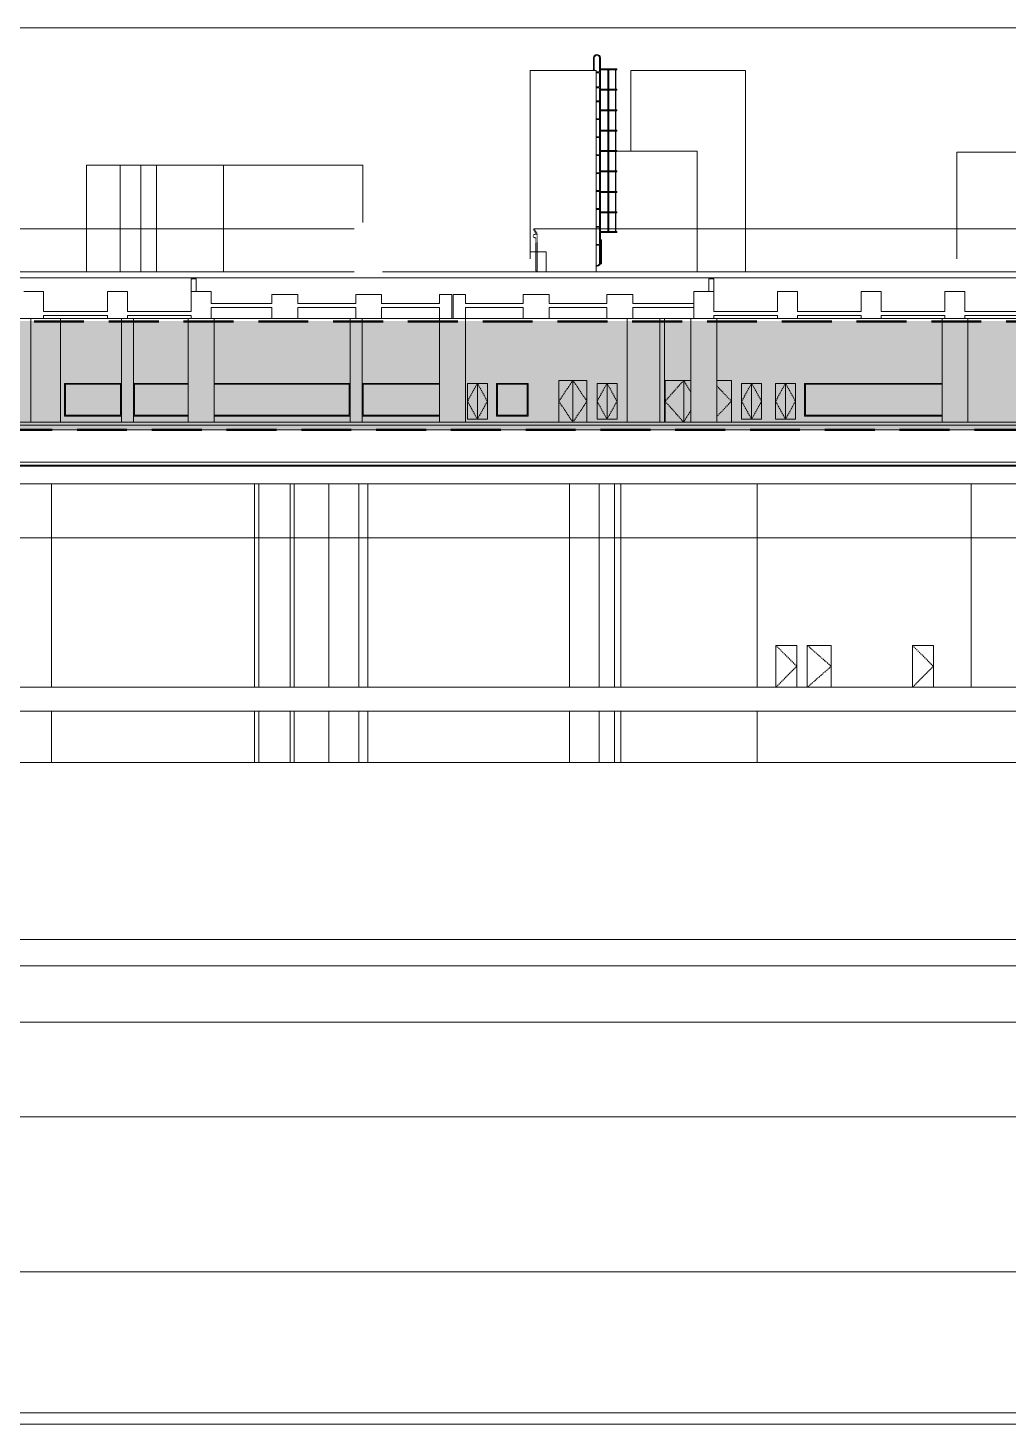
# Model space of a CAD drawing. Header units: millimetres. Extents: x 829698 to 839067, y 817400 to 823544.
# Drawn here: x 834589.1 to 834785.7, y 820155.1 to 820435.4 of the extents above; entities that cross this region are included whole.
import ezdxf

# ---------------------------------------------------------------- set-up
doc = ezdxf.new("R2010")
doc.units = ezdxf.units.MM
doc.linetypes.add('2X62X-MAGP-S-001$0$HIDDEN', pattern=[0.375, 0.25, -0.125])
doc.linetypes.add('DASHED2', pattern=[0.375, 0.25, -0.125])
for name, color, linetype, lineweight in [('01-feature', 8, 'Continuous', 13), ('01-occup', 7, 'DASHED2', 50), ('01-txt', 7, 'Continuous', 20)]:
    doc.layers.add(name, color=color, linetype=linetype, lineweight=lineweight)
doc.layers.add('01-hatch', color=7, linetype='Continuous', lineweight=0, true_color=0xa8def7)
doc.layers.add('viewport', color=2, linetype='Continuous', lineweight=20, plot=False)

# ---------------------------------------------------------------- blocks, each defined once
blk = doc.blocks.new('2X62X-MAGP-S-001$0$A$C4B086B55')
at = {"linetype": '2X62X-MAGP-S-001$0$HIDDEN'}
blk.add_lwpolyline([(-250, 150), (-250, 2038), (-93, 2310), (-50, 2285), (-200, 2025), (-116, 2025, -0.77569), (-116, 1858), (-181, 1858), (-181, 195), (-200, 195), (-200, 150)], format="xyb", close=True, dxfattribs=at)

msp = doc.modelspace()

# ---------------------------------------------------------------- hatches: boundary and pattern name
at = {"layer": '01-hatch', "ltscale": 4}
h = msp.add_hatch(color=256, dxfattribs=at)
h.dxf.hatch_style = 1
h.paths.add_polyline_path([(832893.957, 820349.551), (833973.422, 820349.531), (833973.422, 820350.931), (833995.25, 820351.532), (834004.18, 820351.732), (834019.339, 820351.932), (834057.726, 820352.132), (834106.29, 820352.331), (834172.67, 820352.531), (834344.598, 820351.199), (834344.598, 820351.791), (834351.41, 820351.791), (834515.443, 820351.791), (834515.443, 820353.791), (834573.425, 820353.791), (834573.425, 820354.811), (835012.815, 820354.811), (835091.499, 820356.212), (835202, 820360.212), (835256.125, 820362.255), (835256.125, 820383.99), (835201.189, 820381.917), (835147.665, 820379.918), (835090.924, 820377.925), (835012.622, 820376.531), (834572.404, 820376.531), (834542.653, 820375.528), (834522.276, 820375.33), (834497.413, 820374.927), (834489.364, 820374.725), (834481.166, 820374.526), (834472.217, 820374.327), (834462.115, 820374.128), (834450.142, 820373.929), (834434.498, 820373.731), (834395.552, 820373.531), (834380.467, 820373.33), (834354.416, 820373.132), (834325.502, 820373.331), (834282.081, 820373.731), (834258.978, 820373.931), (834224.843, 820374.131), (834197.004, 820374.331), (834172.727, 820374.532), (834106.212, 820374.331), (834057.623, 820374.131), (834019.136, 820373.931), (834003.766, 820373.728), (833987.347, 820373.324), (833972.899, 820372.925), (833964.245, 820372.729), (833948.328, 820372.53), (833929.24, 820372.331), (832893.957, 820372.331)])

# ---------------------------------------------------------------- linework, layer by layer
at = {"layer": '01-feature'}
for p, q in [((834702.549, 820429.319), (834702.549, 820426.843)), ((834702.709, 820429.319), (834702.709, 820426.843)), ((834703.789, 820429.319), (834703.789, 820427.099)), ((834703.789, 820426.979), (834703.789, 820426.519)), ((834703.869, 820427.139), (834707.229, 820427.139)), ((834703.949, 820429.319), (834703.949, 820427.139)), ((834704.681, 820426.939), (834704.681, 820427.139)), ((834704.701, 820426.939), (834704.701, 820427.139)), ((834704.752, 820426.939), (834704.752, 820427.139)), ((834704.849, 820426.939), (834704.849, 820427.139)), ((834704.99, 820426.939), (834704.99, 820427.139)), ((834705.234, 820426.939), (834705.234, 820427.139)), ((834705.549, 820426.939), (834705.549, 820427.139)), ((834705.852, 820426.939), (834705.852, 820427.139)), ((834706.147, 820426.939), (834706.147, 820427.139)), ((834706.437, 820426.939), (834706.437, 820427.139)), ((834706.681, 820426.939), (834706.681, 820427.139)), ((834706.88, 820426.939), (834706.88, 820427.139)), ((834706.88, 820426.939), (834706.88, 820427.139)), ((834707.009, 820426.939), (834707.009, 820427.139)), ((834707.105, 820426.939), (834707.105, 820427.139)), ((834707.163, 820426.939), (834707.163, 820427.139)), ((834707.202, 820426.939), (834707.202, 820427.139)), ((834707.229, 820426.939), (834707.229, 820427.139)), ((834703.069, 820426.819), (834689.869, 820426.819)), ((834689.869, 820426.819), (834689.869, 820389.019)), ((834702.829, 820426.843), (834702.429, 820426.843)), ((834702.429, 820426.843), (834702.429, 820426.819)), ((834702.829, 820426.843), (834702.829, 820426.819)), ((834703.069, 820426.819), (834703.069, 820386.419)), ((834703.093, 820426.639), (834703.069, 820426.639)), ((834703.093, 820426.239), (834703.069, 820426.239)), ((834703.093, 820426.639), (834703.093, 820426.239)), ((834703.789, 820426.519), (834703.093, 820426.519)), ((834703.789, 820426.359), (834703.093, 820426.359)), ((834703.789, 820426.939), (834703.789, 820426.519)), ((834703.789, 820426.359), (834703.789, 820423.519)), ((834703.869, 820426.939), (834707.229, 820426.939)), ((834703.949, 820426.939), (834703.949, 820423.039)), ((834705.449, 820423.039), (834705.449, 820426.939)), ((834705.649, 820423.039), (834705.649, 820426.939)), ((834706.986, 820423.039), (834706.986, 820426.939)), ((834707.026, 820423.039), (834707.026, 820426.939)), ((834733.069, 820426.819), (834710.069, 820426.819)), ((834710.069, 820426.819), (834710.069, 820410.619)), ((834733.069, 820426.819), (834733.069, 820386.419)), ((834703.093, 820423.639), (834703.069, 820423.639)), ((834703.093, 820423.239), (834703.069, 820423.239)), ((834703.093, 820423.639), (834703.093, 820423.239)), ((834703.789, 820423.519), (834703.093, 820423.519)), ((834703.789, 820423.359), (834703.093, 820423.359)), ((834703.789, 820423.359), (834703.789, 820422.999)), ((834703.789, 820422.879), (834703.789, 820418.899)), ((834703.869, 820423.039), (834707.229, 820423.039)), ((834703.869, 820422.839), (834707.229, 820422.839)), ((834703.949, 820422.839), (834703.949, 820418.939)), ((834704.681, 820422.839), (834704.681, 820423.039)), ((834704.701, 820422.839), (834704.701, 820423.039)), ((834704.752, 820422.839), (834704.752, 820423.039)), ((834704.849, 820422.839), (834704.849, 820423.039)), ((834704.99, 820422.839), (834704.99, 820423.039)), ((834705.234, 820422.839), (834705.234, 820423.039)), ((834705.449, 820418.939), (834705.449, 820422.839)), ((834705.549, 820422.839), (834705.549, 820423.039)), ((834705.649, 820418.939), (834705.649, 820422.839)), ((834705.852, 820422.839), (834705.852, 820423.039)), ((834706.147, 820422.839), (834706.147, 820423.039)), ((834706.437, 820422.839), (834706.437, 820423.039)), ((834706.681, 820422.839), (834706.681, 820423.039)), ((834706.88, 820422.839), (834706.88, 820423.039)), ((834706.88, 820422.839), (834706.88, 820423.039)), ((834706.986, 820418.939), (834706.986, 820422.839)), ((834707.009, 820422.839), (834707.009, 820423.039)), ((834707.026, 820418.939), (834707.026, 820422.839)), ((834707.105, 820422.839), (834707.105, 820423.039)), ((834707.163, 820422.839), (834707.163, 820423.039)), ((834707.202, 820422.839), (834707.202, 820423.039)), ((834707.229, 820422.839), (834707.229, 820423.039)), ((834703.093, 820420.819), (834703.069, 820420.819)), ((834703.093, 820420.419), (834703.069, 820420.419)), ((834703.093, 820420.819), (834703.093, 820420.419)), ((834703.789, 820420.699), (834703.093, 820420.699)), ((834703.789, 820420.539), (834703.093, 820420.539)), ((834703.789, 820418.779), (834703.789, 820414.799)), ((834703.869, 820418.939), (834707.229, 820418.939)), ((834703.869, 820418.739), (834707.229, 820418.739)), ((834703.949, 820418.739), (834703.949, 820414.839)), ((834704.681, 820418.739), (834704.681, 820418.939)), ((834704.701, 820418.739), (834704.701, 820418.939)), ((834704.752, 820418.739), (834704.752, 820418.939)), ((834704.849, 820418.739), (834704.849, 820418.939)), ((834704.99, 820418.739), (834704.99, 820418.939)), ((834705.234, 820418.739), (834705.234, 820418.939)), ((834705.449, 820414.839), (834705.449, 820418.739)), ((834705.549, 820418.739), (834705.549, 820418.939)), ((834705.649, 820414.839), (834705.649, 820418.739)), ((834705.852, 820418.739), (834705.852, 820418.939)), ((834706.147, 820418.739), (834706.147, 820418.939)), ((834706.437, 820418.739), (834706.437, 820418.939)), ((834706.681, 820418.739), (834706.681, 820418.939)), ((834706.88, 820418.739), (834706.88, 820418.939)), ((834706.88, 820418.739), (834706.88, 820418.939)), ((834706.986, 820414.839), (834706.986, 820418.739)), ((834707.009, 820418.739), (834707.009, 820418.939)), ((834707.026, 820414.839), (834707.026, 820418.739)), ((834707.105, 820418.739), (834707.105, 820418.939)), ((834707.163, 820418.739), (834707.163, 820418.939)), ((834707.202, 820418.739), (834707.202, 820418.939)), ((834707.229, 820418.739), (834707.229, 820418.939)), ((834703.093, 820417.219), (834703.069, 820417.219)), ((834703.093, 820416.819), (834703.069, 820416.819)), ((834703.093, 820417.219), (834703.093, 820416.819)), ((834703.789, 820417.099), (834703.093, 820417.099)), ((834703.789, 820416.939), (834703.093, 820416.939)), ((834703.093, 820413.619), (834703.069, 820413.619)), ((834703.093, 820413.219), (834703.069, 820413.219)), ((834703.093, 820413.619), (834703.093, 820413.219)), ((834703.789, 820413.499), (834703.093, 820413.499)), ((834703.789, 820413.339), (834703.093, 820413.339)), ((834703.789, 820414.679), (834703.789, 820410.699)), ((834703.869, 820414.839), (834707.229, 820414.839)), ((834703.869, 820414.639), (834707.229, 820414.639)), ((834703.949, 820414.639), (834703.949, 820410.739)), ((834704.681, 820414.639), (834704.681, 820414.839)), ((834704.701, 820414.639), (834704.701, 820414.839)), ((834704.752, 820414.639), (834704.752, 820414.839)), ((834704.849, 820414.639), (834704.849, 820414.839)), ((834704.99, 820414.639), (834704.99, 820414.839)), ((834705.234, 820414.639), (834705.234, 820414.839)), ((834705.449, 820410.739), (834705.449, 820414.639)), ((834705.549, 820414.639), (834705.549, 820414.839)), ((834705.649, 820410.739), (834705.649, 820414.639)), ((834705.852, 820414.639), (834705.852, 820414.839)), ((834706.147, 820414.639), (834706.147, 820414.839)), ((834706.437, 820414.639), (834706.437, 820414.839)), ((834706.681, 820414.639), (834706.681, 820414.839)), ((834706.88, 820414.639), (834706.88, 820414.839)), ((834706.88, 820414.639), (834706.88, 820414.839)), ((834706.986, 820410.739), (834706.986, 820414.639)), ((834707.009, 820414.639), (834707.009, 820414.839)), ((834707.026, 820410.739), (834707.026, 820414.639)), ((834707.105, 820414.639), (834707.105, 820414.839)), ((834707.163, 820414.639), (834707.163, 820414.839)), ((834707.202, 820414.639), (834707.202, 820414.839)), ((834707.229, 820414.639), (834707.229, 820414.839)), ((834703.789, 820410.579), (834703.789, 820406.599)), ((834703.869, 820410.739), (834707.229, 820410.739)), ((834703.869, 820410.539), (834707.229, 820410.539)), ((834703.949, 820410.539), (834703.949, 820406.639)), ((834704.681, 820410.539), (834704.681, 820410.739)), ((834704.701, 820410.539), (834704.701, 820410.739)), ((834704.752, 820410.539), (834704.752, 820410.739)), ((834704.849, 820410.539), (834704.849, 820410.739)), ((834704.99, 820410.539), (834704.99, 820410.739)), ((834705.234, 820410.539), (834705.234, 820410.739)), ((834705.449, 820406.639), (834705.449, 820410.539)), ((834705.549, 820410.539), (834705.549, 820410.739)), ((834705.649, 820406.639), (834705.649, 820410.539)), ((834705.852, 820410.539), (834705.852, 820410.739)), ((834706.147, 820410.539), (834706.147, 820410.739)), ((834706.437, 820410.539), (834706.437, 820410.739)), ((834706.681, 820410.539), (834706.681, 820410.739)), ((834706.88, 820410.539), (834706.88, 820410.739)), ((834706.88, 820410.539), (834706.88, 820410.739)), ((834706.986, 820406.639), (834706.986, 820410.539)), ((834707.009, 820410.539), (834707.009, 820410.739)), ((834707.026, 820406.639), (834707.026, 820410.539)), ((834707.105, 820410.539), (834707.105, 820410.739)), ((834707.163, 820410.539), (834707.163, 820410.739)), ((834707.202, 820410.539), (834707.202, 820410.739)), ((834707.229, 820410.539), (834707.229, 820410.739)), ((834723.369, 820410.619), (834707.229, 820410.619)), ((834723.369, 820410.619), (834723.369, 820386.419)), ((834847.069, 820410.419), (834775.469, 820410.419)), ((834775.469, 820410.419), (834775.469, 820389.019)), ((834600.849, 820407.819), (834600.849, 820386.419)), ((834656.249, 820407.819), (834600.849, 820407.819)), ((834607.577, 820407.819), (834607.577, 820386.419)), ((834611.722, 820407.819), (834611.722, 820386.419)), ((834614.909, 820407.819), (834614.909, 820386.419)), ((834628.332, 820407.819), (834628.332, 820386.419)), ((834656.249, 820407.819), (834656.249, 820396.295)), ((834703.093, 820410.019), (834703.069, 820410.019)), ((834703.093, 820409.619), (834703.069, 820409.619)), ((834703.093, 820410.019), (834703.093, 820409.619)), ((834703.789, 820409.899), (834703.093, 820409.899)), ((834703.789, 820409.739), (834703.093, 820409.739)), ((834703.093, 820406.419), (834703.069, 820406.419)), ((834703.093, 820406.019), (834703.069, 820406.019)), ((834703.093, 820406.419), (834703.093, 820406.019)), ((834703.789, 820406.299), (834703.093, 820406.299)), ((834703.789, 820406.139), (834703.093, 820406.139)), ((834703.789, 820406.479), (834703.789, 820402.499)), ((834703.869, 820406.639), (834707.229, 820406.639)), ((834703.869, 820406.439), (834707.229, 820406.439)), ((834703.949, 820406.439), (834703.949, 820402.539)), ((834704.681, 820406.439), (834704.681, 820406.639)), ((834704.701, 820406.439), (834704.701, 820406.639)), ((834704.752, 820406.439), (834704.752, 820406.639)), ((834704.849, 820406.439), (834704.849, 820406.639)), ((834704.99, 820406.439), (834704.99, 820406.639)), ((834705.234, 820406.439), (834705.234, 820406.639)), ((834705.449, 820402.539), (834705.449, 820406.439)), ((834705.549, 820406.439), (834705.549, 820406.639)), ((834705.649, 820402.539), (834705.649, 820406.439)), ((834705.852, 820406.439), (834705.852, 820406.639)), ((834706.147, 820406.439), (834706.147, 820406.639)), ((834706.437, 820406.439), (834706.437, 820406.639)), ((834706.681, 820406.439), (834706.681, 820406.639)), ((834706.88, 820406.439), (834706.88, 820406.639)), ((834706.88, 820406.439), (834706.88, 820406.639)), ((834706.986, 820402.539), (834706.986, 820406.439)), ((834707.009, 820406.439), (834707.009, 820406.639)), ((834707.026, 820402.539), (834707.026, 820406.439)), ((834707.105, 820406.439), (834707.105, 820406.639)), ((834707.163, 820406.439), (834707.163, 820406.639)), ((834707.202, 820406.439), (834707.202, 820406.639)), ((834707.229, 820406.439), (834707.229, 820406.639)), ((834703.093, 820402.819), (834703.069, 820402.819)), ((834703.093, 820402.419), (834703.069, 820402.419)), ((834703.093, 820402.819), (834703.093, 820402.419)), ((834703.789, 820402.699), (834703.093, 820402.699)), ((834703.789, 820402.539), (834703.093, 820402.539)), ((834703.789, 820402.379), (834703.789, 820398.399)), ((834703.869, 820402.539), (834707.229, 820402.539)), ((834703.869, 820402.339), (834707.229, 820402.339)), ((834703.949, 820402.339), (834703.949, 820398.439)), ((834704.681, 820402.339), (834704.681, 820402.539)), ((834704.701, 820402.339), (834704.701, 820402.539)), ((834704.752, 820402.339), (834704.752, 820402.539)), ((834704.849, 820402.339), (834704.849, 820402.539)), ((834704.99, 820402.339), (834704.99, 820402.539)), ((834705.234, 820402.339), (834705.234, 820402.539)), ((834705.449, 820398.439), (834705.449, 820402.339)), ((834705.549, 820402.339), (834705.549, 820402.539)), ((834705.649, 820398.439), (834705.649, 820402.339)), ((834705.852, 820402.339), (834705.852, 820402.539)), ((834706.147, 820402.339), (834706.147, 820402.539)), ((834706.437, 820402.339), (834706.437, 820402.539)), ((834706.681, 820402.339), (834706.681, 820402.539)), ((834706.88, 820402.339), (834706.88, 820402.539)), ((834706.88, 820402.339), (834706.88, 820402.539)), ((834706.986, 820398.439), (834706.986, 820402.339)), ((834707.009, 820402.339), (834707.009, 820402.539)), ((834707.026, 820398.439), (834707.026, 820402.339)), ((834707.105, 820402.339), (834707.105, 820402.539)), ((834707.163, 820402.339), (834707.163, 820402.539)), ((834707.202, 820402.339), (834707.202, 820402.539)), ((834707.229, 820402.339), (834707.229, 820402.539)), ((834703.093, 820399.219), (834703.069, 820399.219)), ((834703.093, 820399.219), (834703.093, 820398.819)), ((834703.789, 820399.099), (834703.093, 820399.099)), ((834703.789, 820398.939), (834703.093, 820398.939)), ((834703.093, 820398.819), (834703.069, 820398.819)), ((834703.789, 820398.279), (834703.789, 820395.499)), ((834703.869, 820398.439), (834707.229, 820398.439)), ((834703.869, 820398.239), (834707.229, 820398.239)), ((834703.949, 820398.239), (834703.949, 820394.519)), ((834704.681, 820398.239), (834704.681, 820398.439)), ((834704.701, 820398.239), (834704.701, 820398.439)), ((834704.752, 820398.239), (834704.752, 820398.439)), ((834704.849, 820398.239), (834704.849, 820398.439)), ((834704.99, 820398.239), (834704.99, 820398.439)), ((834705.234, 820398.239), (834705.234, 820398.439)), ((834705.449, 820394.519), (834705.449, 820398.239)), ((834705.549, 820398.239), (834705.549, 820398.439)), ((834705.649, 820394.519), (834705.649, 820398.239)), ((834705.852, 820398.239), (834705.852, 820398.439)), ((834706.147, 820398.239), (834706.147, 820398.439)), ((834706.437, 820398.239), (834706.437, 820398.439)), ((834706.681, 820398.239), (834706.681, 820398.439)), ((834706.88, 820398.239), (834706.88, 820398.439)), ((834706.88, 820398.239), (834706.88, 820398.439)), ((834706.986, 820394.519), (834706.986, 820398.239)), ((834707.009, 820398.239), (834707.009, 820398.439)), ((834707.026, 820394.519), (834707.026, 820398.239)), ((834707.105, 820398.239), (834707.105, 820398.439)), ((834707.163, 820398.239), (834707.163, 820398.439)), ((834707.202, 820398.239), (834707.202, 820398.439)), ((834707.229, 820398.239), (834707.229, 820398.439)), ((834703.093, 820395.619), (834703.069, 820395.619)), ((834703.093, 820395.219), (834703.069, 820395.219)), ((834703.093, 820395.619), (834703.093, 820395.219)), ((834703.789, 820395.499), (834703.093, 820395.499)), ((834703.789, 820395.339), (834703.093, 820395.339)), ((834703.789, 820394.479), (834703.789, 820395.339)), ((834703.789, 820391.899), (834703.789, 820394.359)), ((834703.869, 820394.519), (834707.229, 820394.519)), ((834703.869, 820394.319), (834707.229, 820394.319)), ((834703.949, 820394.319), (834703.949, 820388.219)), ((834704.681, 820394.319), (834704.681, 820394.519)), ((834704.701, 820394.319), (834704.701, 820394.519)), ((834704.752, 820394.319), (834704.752, 820394.519)), ((834704.849, 820394.319), (834704.849, 820394.519)), ((834704.99, 820394.319), (834704.99, 820394.519)), ((834705.234, 820394.319), (834705.234, 820394.519)), ((834705.549, 820394.319), (834705.549, 820394.519)), ((834705.852, 820394.319), (834705.852, 820394.519)), ((834706.147, 820394.319), (834706.147, 820394.519)), ((834706.437, 820394.319), (834706.437, 820394.519)), ((834706.681, 820394.319), (834706.681, 820394.519)), ((834706.88, 820394.319), (834706.88, 820394.519)), ((834706.88, 820394.319), (834706.88, 820394.519)), ((834707.009, 820394.319), (834707.009, 820394.519)), ((834707.105, 820394.319), (834707.105, 820394.519)), ((834707.163, 820394.319), (834707.163, 820394.519)), ((834707.202, 820394.319), (834707.202, 820394.519)), ((834707.229, 820394.319), (834707.229, 820394.519)), ((834703.093, 820392.019), (834703.069, 820392.019)), ((834703.093, 820391.619), (834703.069, 820391.619)), ((834703.093, 820392.019), (834703.093, 820391.619)), ((834703.789, 820391.899), (834703.093, 820391.899)), ((834703.789, 820391.739), (834703.093, 820391.739)), ((834703.789, 820391.739), (834703.789, 820388.219)), ((834689.869, 820390.419), (834689.869, 820389.019)), ((834693.069, 820390.419), (834693.069, 820386.419)), ((834703.093, 820387.819), (834703.069, 820387.819)), ((834703.093, 820387.819), (834703.093, 820387.419)), ((834621.859, 820385.019), (834621.859, 820382.419)), ((834621.859, 820385.019), (834622.859, 820385.019)), ((834622.859, 820385.019), (834622.859, 820382.419)), ((834703.093, 820387.419), (834703.069, 820387.419)), ((834703.093, 820387.699), (834703.293, 820387.699)), ((834703.093, 820387.539), (834703.293, 820387.539)), ((834725.659, 820385.019), (834726.659, 820385.019)), ((834725.659, 820385.019), (834725.659, 820382.419)), ((834726.659, 820385.019), (834726.659, 820382.419)), ((834588.259, 820382.419), (834592.259, 820382.419)), ((834592.259, 820382.419), (834592.259, 820378.419)), ((834605.059, 820382.419), (834609.059, 820382.419)), ((834605.059, 820382.419), (834605.059, 820378.419)), ((834609.059, 820382.419), (834609.059, 820378.419)), ((834621.859, 820382.419), (834625.859, 820382.419)), ((834621.859, 820382.419), (834621.859, 820378.419)), ((834625.859, 820382.419), (834625.859, 820380.019)), ((834722.659, 820382.419), (834726.659, 820382.419)), ((834722.659, 820382.419), (834722.659, 820378.419)), ((834726.659, 820382.419), (834726.659, 820378.419)), ((834739.459, 820382.419), (834743.459, 820382.419)), ((834739.459, 820382.419), (834739.459, 820378.419)), ((834743.459, 820382.419), (834743.459, 820378.419)), ((834756.259, 820382.419), (834760.259, 820382.419)), ((834756.259, 820382.419), (834756.259, 820378.419)), ((834760.259, 820382.419), (834760.259, 820378.419)), ((834773.059, 820382.419), (834777.059, 820382.419)), ((834773.059, 820382.419), (834773.059, 820378.419)), ((834777.059, 820382.419), (834777.059, 820378.419)), ((834625.859, 820380.019), (834638.059, 820380.019)), ((834638.059, 820381.819), (834643.259, 820381.819)), ((834638.059, 820381.819), (834638.059, 820380.019)), ((834643.259, 820381.819), (834643.259, 820380.019)), ((834643.259, 820380.019), (834654.859, 820380.019)), ((834654.859, 820381.819), (834660.059, 820381.819)), ((834654.859, 820381.819), (834654.859, 820380.019)), ((834660.059, 820381.819), (834660.059, 820380.019)), ((834660.059, 820380.019), (834671.657, 820380.019)), ((834671.657, 820381.819), (834674.109, 820381.819)), ((834671.657, 820381.819), (834671.657, 820380.019)), ((834674.109, 820381.819), (834674.109, 820377.019)), ((834674.409, 820381.819), (834674.409, 820377.019)), ((834674.409, 820381.819), (834676.857, 820381.819)), ((834676.857, 820381.819), (834676.857, 820380.019)), ((834676.857, 820380.019), (834688.459, 820380.019)), ((834688.459, 820381.819), (834693.659, 820381.819)), ((834688.459, 820381.819), (834688.459, 820380.019)), ((834693.659, 820381.819), (834693.659, 820380.019)), ((834693.659, 820380.019), (834705.259, 820380.019)), ((834705.259, 820381.819), (834710.459, 820381.819)), ((834705.259, 820381.819), (834705.259, 820380.019)), ((834710.459, 820381.819), (834710.459, 820380.019)), ((834710.459, 820380.019), (834722.659, 820380.019)), ((834907.459, 820377.019), (834474.659, 820377.019)), ((834588.259, 820377.019), (834592.259, 820377.019)), ((834589.669, 820356.219), (834589.669, 820377.019)), ((834592.259, 820378.419), (834605.059, 820378.419)), ((834592.259, 820377.619), (834605.059, 820377.619)), ((834592.259, 820377.619), (834592.259, 820377.019)), ((834595.669, 820356.219), (834595.669, 820377.019)), ((834605.059, 820377.619), (834605.059, 820377.019)), ((834605.059, 820377.019), (834609.059, 820377.019)), ((834607.889, 820356.219), (834607.889, 820377.019)), ((834609.059, 820378.419), (834621.859, 820378.419)), ((834609.059, 820377.619), (834621.859, 820377.619)), ((834609.059, 820377.619), (834609.059, 820377.019)), ((834610.289, 820356.219), (834610.289, 820377.019)), ((834621.269, 820356.219), (834621.269, 820377.019)), ((834621.859, 820377.619), (834621.859, 820377.019)), ((834621.859, 820377.019), (834625.859, 820377.019)), ((834625.859, 820379.219), (834638.059, 820379.219)), ((834625.859, 820377.619), (834625.859, 820379.219)), ((834625.859, 820377.619), (834625.859, 820377.019)), ((834626.469, 820356.219), (834626.469, 820377.019)), ((834638.059, 820379.219), (834638.059, 820377.019)), ((834638.059, 820377.019), (834643.259, 820377.019)), ((834643.259, 820379.219), (834654.859, 820379.219)), ((834643.259, 820379.219), (834643.259, 820377.019)), ((834653.769, 820356.219), (834653.769, 820377.019)), ((834654.859, 820379.219), (834654.859, 820377.019)), ((834654.859, 820377.019), (834660.059, 820377.019)), ((834656.169, 820356.219), (834656.169, 820377.019)), ((834660.059, 820379.219), (834671.657, 820379.219)), ((834660.059, 820379.219), (834660.059, 820377.019)), ((834671.657, 820379.219), (834671.657, 820377.019)), ((834671.657, 820377.019), (834674.109, 820377.019)), ((834671.679, 820356.219), (834671.679, 820377.019)), ((834674.409, 820377.019), (834676.857, 820377.019)), ((834676.857, 820379.219), (834688.459, 820379.219)), ((834676.857, 820379.219), (834676.857, 820377.019)), ((834676.859, 820356.219), (834676.859, 820377.019)), ((834688.459, 820379.219), (834688.459, 820377.019)), ((834688.459, 820377.019), (834693.659, 820377.019)), ((834693.659, 820379.219), (834705.259, 820379.219)), ((834693.659, 820379.219), (834693.659, 820377.019)), ((834705.259, 820379.219), (834705.259, 820377.019)), ((834705.259, 820377.019), (834710.459, 820377.019)), ((834709.33, 820356.219), (834709.33, 820377.019)), ((834710.459, 820379.219), (834722.659, 820379.219)), ((834710.459, 820379.219), (834710.459, 820377.019)), ((834715.869, 820356.219), (834715.869, 820377.019)), ((834716.77, 820356.219), (834716.77, 820377.019)), ((834722.069, 820356.219), (834722.069, 820377.019)), ((834722.659, 820377.619), (834722.659, 820378.419)), ((834722.659, 820377.619), (834722.659, 820377.019)), ((834722.659, 820377.019), (834726.659, 820377.019)), ((834726.659, 820378.419), (834739.459, 820378.419)), ((834726.659, 820377.619), (834739.459, 820377.619)), ((834726.659, 820377.619), (834726.659, 820377.019)), ((834727.269, 820356.219), (834727.269, 820377.019)), ((834739.459, 820377.619), (834739.459, 820377.019)), ((834739.459, 820377.019), (834743.459, 820377.019)), ((834743.459, 820378.419), (834756.259, 820378.419)), ((834743.459, 820377.619), (834756.259, 820377.619)), ((834743.459, 820377.619), (834743.459, 820377.019)), ((834756.259, 820377.619), (834756.259, 820377.019)), ((834756.259, 820377.019), (834760.259, 820377.019)), ((834760.259, 820378.419), (834773.059, 820378.419)), ((834760.259, 820377.619), (834773.059, 820377.619)), ((834760.259, 820377.619), (834760.259, 820377.019)), ((834772.474, 820356.219), (834772.474, 820377.019)), ((834773.059, 820377.619), (834773.059, 820377.019)), ((834773.059, 820377.019), (834777.059, 820377.019)), ((834777.059, 820378.419), (834789.859, 820378.419)), ((834777.059, 820377.619), (834789.859, 820377.619)), ((834777.059, 820377.619), (834777.059, 820377.019)), ((834777.674, 820356.219), (834777.674, 820377.019)), ((834679.269, 820356.819), (834679.269, 820364.019)), ((834695.6, 820364.619), (834701.24, 820364.619)), ((834695.6, 820364.619), (834695.6, 820356.219)), ((834698.42, 820364.619), (834698.42, 820356.219)), ((834701.24, 820364.619), (834701.24, 820356.219)), ((834705.27, 820356.819), (834705.27, 820364.019)), ((834716.909, 820364.619), (834722.069, 820364.619)), ((834716.909, 820364.619), (834716.909, 820356.219)), ((834720.649, 820364.619), (834720.649, 820356.219)), ((834727.269, 820364.619), (834730.229, 820364.619)), ((834730.229, 820364.619), (834730.229, 820356.219)), ((834734.269, 820356.819), (834734.269, 820364.019)), ((834741.069, 820356.819), (834741.069, 820364.019)), ((834727.269, 820356.219), (834730.229, 820356.219)), ((834351.444, 820348.179), (835130.311, 820348.179)), ((835130.311, 820347.619), (834351.444, 820347.619)), ((835130.311, 820347.419), (834351.444, 820347.419)), ((835130.311, 820343.819), (834351.444, 820343.819)), ((834593.844, 820343.819), (834593.844, 820303.019)), ((834634.581, 820343.819), (834634.581, 820303.019)), ((834635.391, 820343.819), (834635.391, 820303.019)), ((834641.673, 820343.819), (834641.673, 820303.019)), ((834642.484, 820343.819), (834642.484, 820303.019)), ((834649.468, 820343.819), (834649.468, 820303.019)), ((834655.468, 820343.819), (834655.468, 820303.019)), ((834657.317, 820343.819), (834657.317, 820303.019)), ((834697.72, 820343.819), (834697.72, 820303.019)), ((834703.72, 820343.819), (834703.72, 820303.019)), ((834706.751, 820343.819), (834706.751, 820303.019)), ((834708.039, 820343.819), (834708.039, 820303.019)), ((834735.377, 820343.819), (834735.377, 820303.019)), ((834778.31, 820343.819), (834778.31, 820303.019)), ((835130.311, 820303.019), (834351.444, 820303.019)), ((835130.311, 820298.219), (834351.444, 820298.219)), ((834593.844, 820298.219), (834593.844, 820287.929)), ((834634.581, 820298.219), (834634.581, 820287.929)), ((834635.391, 820298.219), (834635.391, 820287.929)), ((834641.673, 820298.219), (834641.673, 820287.929)), ((834642.484, 820298.219), (834642.484, 820287.929)), ((834649.468, 820298.219), (834649.468, 820287.929)), ((834655.468, 820298.219), (834655.468, 820287.929)), ((834657.317, 820298.219), (834657.317, 820287.929)), ((834697.72, 820298.219), (834697.72, 820287.929)), ((834703.72, 820298.219), (834703.72, 820287.929)), ((834706.751, 820298.219), (834706.751, 820287.929)), ((834708.039, 820298.219), (834708.039, 820287.929)), ((834735.377, 820298.219), (834735.377, 820287.929))]:
    msp.add_line(p, q, dxfattribs=at)
at = {"layer": '01-feature', "ltscale": 0.2}
for p, q in [((834530.642, 820395.058), (834654.562, 820395.058)), ((834690.642, 820395.058), (834909.896, 820395.058))]:
    msp.add_line(p, q, dxfattribs=at)
at = {"layer": '01-feature'}
for points in [[(834347.268, 820385.219), (834934.679, 820385.219), (835111.046, 820388.019), (835256.159, 820390.773)], [(834660.218, 820386.419), (834934.669, 820386.419), (835111.025, 820389.219), (835258.559, 820392.019)], [(834704.049, 820388.689), (834704.049, 820388.019), (834704.177, 820388.019), (834704.177, 820392.819), (834704.049, 820392.819), (834704.049, 820392.149)], [(834704.049, 820392.049), (834704.049, 820388.789)], [(834689.869, 820390.419), (834693.069, 820390.419)], [(833985.653, 820386.419), (834654.562, 820386.419)], [(834840.52, 820356.219), (834572.788, 820356.219), (834543.138, 820355.219), (834522.583, 820355.019), (834505.948, 820354.819), (834497.876, 820354.619), (834489.903, 820354.419), (834481.683, 820354.219), (834472.686, 820354.019), (834464.081, 820353.849)], [(834573.459, 820354.699), (835012.849, 820354.699)], [(833650.791, 820287.929), (834055.117, 820287.929), (834057.517, 820281.335), (834062.317, 820294.523), (834064.717, 820287.929), (834633.587, 820287.929)], [(834435.319, 820287.929), (834839.644, 820287.929), (834842.044, 820281.335), (834846.844, 820294.523), (834849.244, 820287.929), (835262.572, 820287.929)]]:
    msp.add_lwpolyline(points, dxfattribs=at)
for points in [[(834703.961, 820392.179), (834703.949, 820392.179), (834703.949, 820392.019), (834703.961, 820392.019)], [(834704.109, 820392.149), (834703.961, 820392.149), (834703.961, 820392.049), (834704.109, 820392.049)], [(834704.189, 820388.019), (834704.177, 820388.019), (834704.177, 820392.819), (834704.189, 820392.819)], [(834703.961, 820388.659), (834703.949, 820388.659), (834703.949, 820388.819), (834703.961, 820388.819)], [(834704.109, 820388.689), (834703.961, 820388.689), (834703.961, 820388.789), (834704.109, 820388.789)], [(834677.269, 820356.819), (834677.269, 820364.019), (834681.269, 820364.019), (834681.269, 820356.819)], [(834703.27, 820356.819), (834703.27, 820364.019), (834707.27, 820364.019), (834707.27, 820356.819)], [(834732.269, 820356.819), (834732.269, 820364.019), (834736.269, 820364.019), (834736.269, 820356.819)], [(834739.069, 820356.819), (834739.069, 820364.019), (834743.069, 820364.019), (834743.069, 820356.819)], [(834739.128, 820311.419), (834743.332, 820311.419), (834743.332, 820303.019), (834739.128, 820303.019)], [(834745.445, 820311.419), (834750.241, 820311.419), (834750.241, 820303.019), (834745.445, 820303.019)], [(834766.533, 820311.419), (834770.738, 820311.419), (834770.738, 820303.019), (834766.533, 820303.019)]]:
    msp.add_lwpolyline(points, close=True, dxfattribs=at)
at = {"layer": '01-feature', "linetype": 'Continuous'}
for points in [[(834607.889, 820357.419), (834596.469, 820357.419), (834596.469, 820364.019), (834607.889, 820364.019)], [(834607.689, 820357.619), (834596.669, 820357.619), (834596.669, 820363.819), (834607.689, 820363.819)], [(834689.469, 820357.419), (834683.069, 820357.419), (834683.069, 820364.019), (834689.469, 820364.019)], [(834689.269, 820357.619), (834683.269, 820357.619), (834683.269, 820363.819), (834689.269, 820363.819)]]:
    msp.add_lwpolyline(points, close=True, dxfattribs=at)
for points in [[(834621.269, 820357.419), (834610.289, 820357.419), (834610.289, 820364.019), (834621.269, 820364.019)], [(834621.269, 820357.619), (834610.489, 820357.619), (834610.489, 820363.819), (834621.269, 820363.819)], [(834626.469, 820364.019), (834653.769, 820364.019), (834653.769, 820357.419), (834626.469, 820357.419)], [(834626.469, 820363.819), (834653.569, 820363.819), (834653.569, 820357.619), (834626.469, 820357.619)], [(834671.679, 820357.419), (834656.169, 820357.419), (834656.169, 820364.019), (834671.679, 820364.019)], [(834671.679, 820357.619), (834656.369, 820357.619), (834656.369, 820363.819), (834671.679, 820363.819)], [(834772.474, 820357.419), (834744.869, 820357.419), (834744.869, 820364.019), (834772.474, 820364.019)], [(834772.474, 820357.619), (834745.069, 820357.619), (834745.069, 820363.819), (834772.474, 820363.819)]]:
    msp.add_lwpolyline(points, dxfattribs=at)
at = {"layer": '01-feature', "linetype": '2X62X-MAGP-S-001$0$HIDDEN'}
for points in [[(834679.269, 820364.019), (834677.269, 820360.419), (834679.269, 820356.819)], [(834679.269, 820364.019), (834681.269, 820360.419), (834679.269, 820356.819)], [(834698.42, 820364.619), (834695.6, 820360.419), (834698.42, 820356.219)], [(834698.42, 820364.619), (834701.24, 820360.419), (834698.42, 820356.219)], [(834705.27, 820364.019), (834703.27, 820360.419), (834705.27, 820356.819)], [(834705.27, 820364.019), (834707.27, 820360.419), (834705.27, 820356.819)], [(834720.649, 820364.619), (834716.909, 820360.419), (834720.649, 820356.219)], [(834720.649, 820364.619), (834722.069, 820362.271)], [(834727.269, 820363.496), (834730.229, 820360.419), (834727.269, 820357.341)], [(834734.269, 820364.019), (834732.269, 820360.419), (834734.269, 820356.819)], [(834734.269, 820364.019), (834736.269, 820360.419), (834734.269, 820356.819)], [(834741.069, 820364.019), (834739.069, 820360.419), (834741.069, 820356.819)], [(834741.069, 820364.019), (834743.069, 820360.419), (834741.069, 820356.819)], [(834722.069, 820358.566), (834720.649, 820356.219)], [(834739.128, 820311.419), (834743.332, 820307.219), (834739.128, 820303.019)], [(834745.445, 820311.419), (834750.241, 820307.219), (834745.445, 820303.019)], [(834766.533, 820311.419), (834770.738, 820307.219), (834766.533, 820303.019)]]:
    msp.add_lwpolyline(points, dxfattribs=at)
at = {"layer": '01-feature', "color": 0}
msp.add_lwpolyline([(835012.841, 820355.619), (834572.788, 820355.619), (834543.138, 820354.619), (834522.583, 820354.419), (834505.948, 820354.219), (834497.876, 820354.019), (834489.903, 820353.819), (834481.683, 820353.619), (834472.686, 820353.419), (834462.526, 820353.219), (834450.48, 820353.019), (834434.716, 820352.819), (834395.777, 820352.619), (834380.717, 820352.419), (834354.457, 820352.219), (834325.368, 820352.419), (834302.184, 820352.619), (834281.935, 820352.819), (834258.86, 820353.019), (834224.741, 820353.219), (834196.88, 820353.419), (834172.706, 820353.619), (834106.319, 820353.419), (834057.754, 820353.219)], dxfattribs=at)
at = {"layer": '01-feature'}
for centre, radius, start, end in [((834703.249, 820429.319), 0.7, 0, 180), ((834703.249, 820429.319), 0.54, 0, 180), ((834703.869, 820427.039), 0.1, 90, 270), ((834703.869, 820422.939), 0.1, 90, 270), ((834703.869, 820418.839), 0.1, 90, 270), ((834703.869, 820414.739), 0.1, 90, 270), ((834703.869, 820410.639), 0.1, 90, 270), ((834703.869, 820406.539), 0.1, 90, 270), ((834703.869, 820402.439), 0.1, 90, 270), ((834703.869, 820398.339), 0.1, 90, 270), ((834703.869, 820394.419), 0.1, 90, 270), ((834703.269, 820388.219), 0.68, 272.02225, 0), ((834703.269, 820388.219), 0.52, 272.64412, 0)]:
    msp.add_arc(centre, radius, start, end, dxfattribs=at)
at = {"layer": '01-occup', "ltscale": 40, "flags": 128}
msp.add_lwpolyline([(832893.991, 820349.439), (833973.456, 820349.419), (833973.456, 820350.818), (833995.283, 820351.419), (834004.214, 820351.619), (834019.372, 820351.819), (834057.759, 820352.019), (834106.323, 820352.219), (834172.703, 820352.419), (834344.632, 820351.086), (834344.632, 820351.679), (834351.444, 820351.679), (834515.477, 820351.679), (834515.477, 820353.679), (834573.459, 820353.679), (834573.459, 820354.699), (835012.849, 820354.699), (835091.532, 820356.099), (835202.034, 820360.099), (835256.159, 820362.142), (835256.159, 820383.877), (835201.223, 820381.804), (835147.699, 820379.805), (835090.957, 820377.812), (835012.655, 820376.419), (834572.437, 820376.419), (834542.686, 820375.415), (834522.309, 820375.217), (834497.447, 820374.814), (834489.398, 820374.612), (834481.199, 820374.413), (834472.25, 820374.214), (834462.148, 820374.015), (834450.175, 820373.816), (834434.531, 820373.618), (834395.585, 820373.418), (834380.5, 820373.218), (834354.45, 820373.019), (834325.535, 820373.218), (834282.115, 820373.618), (834259.011, 820373.818), (834224.876, 820374.018), (834197.038, 820374.218), (834172.761, 820374.419), (834106.245, 820374.218), (834057.657, 820374.018), (834019.17, 820373.818), (834003.8, 820373.615), (833987.38, 820373.212), (833972.932, 820372.812), (833964.279, 820372.616), (833948.361, 820372.417), (833929.273, 820372.219), (832893.991, 820372.219)], close=True, dxfattribs=at)
at = {"layer": '01-txt', "ltscale": 4}
for p, q in [((832836.187, 820247.11), (835245.469, 820247.11)), ((832836.187, 820216.819), (835245.469, 820216.819)), ((832836.187, 820185.71), (835245.469, 820185.71)), ((832836.187, 820157.422), (835245.469, 820157.422))]:
    msp.add_line(p, q, dxfattribs=at)
at = {"layer": 'viewport', "color": 1, "ltscale": 4}
msp.add_lwpolyline([(835327.345, 820235.777), (832772.888, 820235.777), (832772.888, 820435.351), (835327.345, 820435.351)], close=True, dxfattribs=at)
at = {"layer": 'viewport', "ltscale": 4}
for points in [[(835327.345, 820435.351), (832772.888, 820435.351), (832772.888, 820333.04), (835327.345, 820333.04)], [(832772.888, 820252.403), (835327.345, 820252.403), (835327.345, 820155.14), (832772.888, 820155.14)]]:
    msp.add_lwpolyline(points, close=True, dxfattribs=at)

# ---------------------------------------------------------------- block references
at = {"layer": '01-feature', "xscale": -0.004, "yscale": 0.004, "zscale": 0.004, "rotation": 359.9999999855339}
msp.add_blockref('2X62X-MAGP-S-001$0$A$C4B086B55', (834690.269, 820385.819), dxfattribs=at)

doc.saveas('drawing.dxf')
